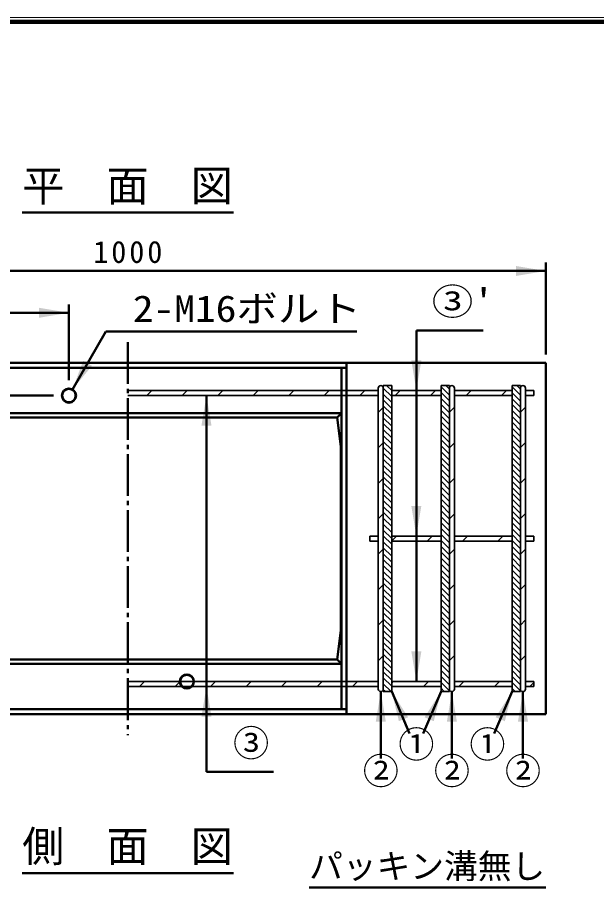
# Model space of a CAD drawing. Units: millimetres, scale not verified. Extents: x 100 to 4105, y 100 to 2870.
# Drawn here: x 2351 to 3043, y 1814 to 2870 of the extents above; entities that cross this region are included whole.
import ezdxf
from ezdxf.enums import TextEntityAlignment as Align

# ---------------------------------------------------------------- set-up
doc = ezdxf.new("R2010")
doc.units = ezdxf.units.MM
doc.header["$LTSCALE"] = 5
doc.linetypes.add('USER1', pattern=[13.4, 10, -1.2, 1, -1.2])
doc.layers.add('V-nasSTD', color=7, linetype='Continuous', lineweight=35)
doc.styles.add('ＭＳ ゴシック', font='')
doc.styles.get('ＭＳ ゴシック').set_extended_font_data('MS Gothic')

msp = doc.modelspace()

# ---------------------------------------------------------------- hatches: boundary and pattern name
at = {"layer": 'V-nasSTD'}
for points in [[(2946.969, 2573.045), (2982.969, 2567.045), (2946.969, 2561.045)], [(2376.469, 2511.045), (2412.469, 2517.045), (2376.469, 2523.045)], [(2833.969, 2460.045), (2827.969, 2424.045), (2821.969, 2460.045)], [(2429.523, 2459.583), (2416.719, 2425.406), (2439.916, 2453.583)], [(2582.961, 2382.045), (2576.961, 2418.045), (2570.961, 2382.045)], [(2833.969, 2286.045), (2827.969, 2250.045), (2821.969, 2286.045)], [(2833.969, 2112.045), (2827.969, 2076.045), (2821.969, 2112.045)], [(2582.961, 2034.045), (2576.961, 2070.045), (2570.961, 2034.045)], [(2791.469, 2028.045), (2785.469, 2064.045), (2779.469, 2028.045)], [(2812.629, 2030.946), (2807.113, 2028.587), (2798.469, 2064.045), (2818.146, 2033.306)], [(2843.31, 2030.946), (2848.826, 2028.587), (2857.469, 2064.045), (2837.793, 2033.306)], [(2876.469, 2028.045), (2870.469, 2064.045), (2864.469, 2028.045)], [(2928.31, 2030.946), (2933.826, 2028.587), (2942.469, 2064.045), (2922.793, 2033.306)], [(2961.469, 2028.045), (2955.469, 2064.045), (2949.469, 2028.045)]]:
    msp.add_hatch(color=256, dxfattribs=at).paths.add_polyline_path(points)

# ---------------------------------------------------------------- linework, layer by layer
at = {"layer": 'V-nasSTD', "lineweight": 100}
msp.add_line((4100, 2865), (105, 2865), dxfattribs=at)
at = {"layer": 'V-nasSTD', "lineweight": 50}
for p, q in [((2356.566, 2637.045), (2609.373, 2637.045)), ((2982.969, 2467.045), (2982.969, 2577.045)), ((1982.969, 2567.045), (2982.969, 2567.045)), ((2412.469, 2527.045), (2412.469, 2436.545)), ((2221.469, 2517.045), (2412.469, 2517.045)), ((2456.719, 2494.688), (2416.719, 2425.406)), ((2456.719, 2494.688), (2756.719, 2494.688)), ((2827.969, 2496.045), (2827.969, 2076.045)), ((2827.969, 2496.045), (2907.969, 2496.045)), ((2744.469, 2457.045), (2221.469, 2457.045)), ((2744.469, 2451.045), (2221.469, 2451.045)), ((2738.469, 2451.045), (2738.469, 2397.045)), ((2744.469, 2457.045), (2982.969, 2457.045)), ((2744.469, 2457.045), (2744.469, 2037.045)), ((2982.969, 2457.045), (2982.969, 2037.045)), ((2393.969, 2418.045), (2303.969, 2418.045)), ((2576.961, 1968.045), (2576.961, 2418.045)), ((2227.469, 2397.045), (2738.469, 2397.045)), ((2733.21, 2391.786), (2738.469, 2397.045)), ((2738.469, 2397.045), (2738.469, 2097.045)), ((2232.728, 2391.786), (2733.21, 2391.786)), ((2737.769, 2357.045), (2733.21, 2391.786)), ((2737.769, 2357.045), (2737.769, 2137.045)), ((2737.769, 2137.045), (2733.21, 2102.304)), ((2232.728, 2102.304), (2733.21, 2102.304)), ((2733.21, 2102.304), (2738.469, 2097.045)), ((2227.469, 2097.045), (2738.469, 2097.045)), ((2738.469, 2043.045), (2738.469, 2097.045)), ((2785.469, 1984.095), (2785.469, 2064.045)), ((2798.469, 2064.045), (2819.906, 2013.938)), ((2857.469, 2064.045), (2836.033, 2013.938)), ((2870.469, 1984.095), (2870.469, 2064.045)), ((2942.469, 2064.045), (2921.033, 2013.938)), ((2955.469, 1984.095), (2955.469, 2064.045)), ((2744.469, 2043.045), (2221.469, 2043.045)), ((2744.469, 2037.045), (2221.469, 2037.045)), ((2744.469, 2037.045), (2982.969, 2037.045)), ((2576.961, 1968.045), (2656.961, 1968.045)), ((2356.566, 1847.045), (2609.373, 1847.045)), ((2699.762, 1829.718), (2982.969, 1829.718))]:
    msp.add_line(p, q, dxfattribs=at)
at = {"layer": 'V-nasSTD', "linetype": 'USER1', "lineweight": 50}
msp.add_line((2482.969, 2482.045), (2482.969, 2012.045), dxfattribs=at)
at = {"layer": 'V-nasSTD'}
for p, q in [((2788.469, 2430.045), (2798.469, 2430.045)), ((2798.469, 2430.045), (2788.469, 2430.045)), ((2788.469, 2430.045), (2788.469, 2427.045)), ((2792.407, 2430.045), (2798.469, 2423.983)), ((2798.469, 2430.045), (2798.469, 2064.045)), ((2798.469, 2424.045), (2798.469, 2430.045)), ((2857.469, 2430.045), (2867.469, 2430.045)), ((2857.469, 2430.045), (2857.469, 2064.045)), ((2857.469, 2424.045), (2857.469, 2430.045)), ((2857.469, 2430.045), (2867.469, 2430.045)), ((2857.469, 2428.622), (2867.469, 2418.622)), ((2863.118, 2430.045), (2867.469, 2425.693)), ((2867.469, 2430.045), (2867.469, 2427.045)), ((2942.469, 2430.045), (2952.469, 2430.045)), ((2942.469, 2430.045), (2942.469, 2064.045)), ((2952.469, 2430.045), (2942.469, 2430.045)), ((2942.469, 2430.045), (2942.469, 2424.045)), ((2942.469, 2428.475), (2952.469, 2418.475)), ((2947.971, 2430.045), (2952.469, 2425.546)), ((2952.469, 2427.045), (2952.469, 2430.045)), ((2782.469, 2424.045), (2482.969, 2424.045)), ((2738.469, 2424.045), (2482.969, 2424.045)), ((2782.469, 2418.045), (2482.969, 2418.045)), ((2482.969, 2418.045), (2738.469, 2418.045)), ((2505.621, 2418.045), (2511.621, 2424.045)), ((2548.048, 2418.045), (2554.048, 2424.045)), ((2590.474, 2418.045), (2596.474, 2424.045)), ((2632.901, 2418.045), (2638.901, 2424.045)), ((2675.327, 2418.045), (2681.327, 2424.045)), ((2717.753, 2418.045), (2723.753, 2424.045)), ((2744.469, 2424.045), (2738.469, 2424.045)), ((2738.469, 2418.045), (2744.469, 2418.045)), ((2744.476, 2424.045), (2744.469, 2424.038)), ((2782.469, 2424.045), (2744.469, 2424.045)), ((2744.469, 2418.045), (2782.469, 2418.045)), ((2760.18, 2418.045), (2766.18, 2424.045)), ((2782.469, 2427.045), (2782.469, 2067.045)), ((2782.469, 2427.045), (2782.469, 2424.045)), ((2782.469, 2418.045), (2782.469, 2250.045)), ((2788.469, 2427.045), (2788.469, 2067.045)), ((2788.469, 2426.911), (2798.469, 2416.911)), ((2788.469, 2419.84), (2798.469, 2409.84)), ((2857.469, 2424.045), (2798.469, 2424.045)), ((2798.469, 2418.045), (2798.469, 2424.045)), ((2798.469, 2424.045), (2798.469, 2418.045)), ((2857.469, 2424.045), (2798.469, 2424.045)), ((2857.469, 2418.045), (2798.469, 2418.045)), ((2798.469, 2250.045), (2798.469, 2418.045)), ((2798.469, 2418.045), (2857.469, 2418.045)), ((2802.606, 2418.045), (2808.606, 2424.045)), ((2845.033, 2418.045), (2851.033, 2424.045)), ((2857.469, 2418.045), (2857.469, 2424.045)), ((2857.469, 2418.045), (2857.469, 2424.045)), ((2857.469, 2421.551), (2867.469, 2411.551)), ((2857.469, 2377.854), (2857.469, 2418.045)), ((2867.469, 2427.045), (2867.469, 2067.045)), ((2873.469, 2427.045), (2873.469, 2067.045)), ((2873.469, 2427.045), (2873.469, 2424.045)), ((2873.469, 2424.045), (2942.469, 2424.045)), ((2873.469, 2424.045), (2942.469, 2424.045)), ((2873.469, 2418.045), (2942.469, 2418.045)), ((2942.469, 2418.045), (2873.469, 2418.045)), ((2873.469, 2418.045), (2873.469, 2250.045)), ((2887.459, 2418.045), (2893.459, 2424.045)), ((2929.885, 2418.045), (2935.885, 2424.045)), ((2942.469, 2424.045), (2942.469, 2418.045)), ((2942.469, 2424.045), (2942.469, 2418.045)), ((2942.469, 2421.404), (2952.469, 2411.404)), ((2942.469, 2418.045), (2942.469, 2250.045)), ((2952.469, 2427.045), (2952.469, 2067.045)), ((2958.469, 2427.045), (2958.469, 2067.045)), ((2958.469, 2427.045), (2958.469, 2424.045)), ((2958.469, 2424.045), (2968.469, 2424.045)), ((2958.469, 2424.045), (2968.469, 2424.045)), ((2958.469, 2418.045), (2968.469, 2418.045)), ((2968.469, 2418.045), (2958.469, 2418.045)), ((2958.469, 2418.045), (2958.469, 2250.045)), ((2968.469, 2424.045), (2968.469, 2418.045)), ((2968.469, 2424.045), (2968.469, 2418.045)), ((2788.469, 2412.769), (2798.469, 2402.769)), ((2857.469, 2414.48), (2867.469, 2404.48)), ((2857.469, 2407.409), (2867.469, 2397.409)), ((2942.469, 2414.333), (2952.469, 2404.333)), ((2942.469, 2407.262), (2952.469, 2397.262)), ((2782.469, 2397.908), (2788.469, 2403.908)), ((2788.469, 2405.698), (2798.469, 2395.698)), ((2788.469, 2398.627), (2798.469, 2388.627)), ((2857.469, 2400.338), (2867.469, 2390.338)), ((2867.469, 2398.055), (2873.469, 2404.055)), ((2942.469, 2400.191), (2952.469, 2390.191)), ((2952.469, 2398.202), (2958.469, 2404.202)), ((2788.469, 2391.556), (2798.469, 2381.556)), ((2857.469, 2393.267), (2867.469, 2383.267)), ((2857.469, 2386.196), (2867.469, 2376.196)), ((2942.469, 2393.12), (2952.469, 2383.12)), ((2942.469, 2386.049), (2952.469, 2376.049)), ((2788.469, 2384.485), (2798.469, 2374.485)), ((2788.469, 2377.414), (2798.469, 2367.414)), ((2857.469, 2379.125), (2867.469, 2369.125)), ((2857.469, 2366.235), (2857.469, 2377.854)), ((2942.469, 2378.977), (2952.469, 2368.977)), ((2788.469, 2370.343), (2798.469, 2360.343)), ((2857.469, 2372.054), (2867.469, 2362.054)), ((2857.469, 2250.045), (2857.469, 2366.235)), ((2857.469, 2364.983), (2867.469, 2354.983)), ((2942.469, 2371.906), (2952.469, 2361.906)), ((2942.469, 2364.835), (2952.469, 2354.835)), ((2782.469, 2355.482), (2788.469, 2361.482)), ((2788.469, 2363.272), (2798.469, 2353.272)), ((2788.469, 2356.201), (2798.469, 2346.201)), ((2857.469, 2357.911), (2867.469, 2347.911)), ((2867.469, 2355.629), (2873.469, 2361.629)), ((2942.469, 2357.764), (2952.469, 2347.764)), ((2952.469, 2355.776), (2958.469, 2361.776)), ((2788.469, 2349.13), (2798.469, 2339.13)), ((2857.469, 2350.84), (2867.469, 2340.84)), ((2857.469, 2343.769), (2867.469, 2333.769)), ((2942.469, 2350.693), (2952.469, 2340.693)), ((2942.469, 2343.622), (2952.469, 2333.622)), ((2788.469, 2342.059), (2798.469, 2332.059)), ((2788.469, 2334.988), (2798.469, 2324.988)), ((2857.469, 2336.698), (2867.469, 2326.698)), ((2942.469, 2336.551), (2952.469, 2326.551)), ((2788.469, 2327.916), (2798.469, 2317.916)), ((2857.469, 2329.627), (2867.469, 2319.627)), ((2857.469, 2322.556), (2867.469, 2312.556)), ((2942.469, 2329.48), (2952.469, 2319.48)), ((2942.469, 2322.409), (2952.469, 2312.409)), ((2782.469, 2313.055), (2788.469, 2319.055)), ((2788.469, 2320.845), (2798.469, 2310.845)), ((2788.469, 2313.774), (2798.469, 2303.774)), ((2857.469, 2315.485), (2867.469, 2305.485)), ((2867.469, 2313.202), (2873.469, 2319.202)), ((2942.469, 2315.338), (2952.469, 2305.338)), ((2952.469, 2313.35), (2958.469, 2319.35)), ((2788.469, 2306.703), (2798.469, 2296.703)), ((2857.469, 2308.414), (2867.469, 2298.414)), ((2857.469, 2301.343), (2867.469, 2291.343)), ((2942.469, 2308.267), (2952.469, 2298.267)), ((2788.469, 2299.632), (2798.469, 2289.632)), ((2788.469, 2292.561), (2798.469, 2282.561)), ((2857.469, 2294.272), (2867.469, 2284.272)), ((2942.469, 2301.196), (2952.469, 2291.196)), ((2942.469, 2294.125), (2952.469, 2284.125)), ((2788.469, 2285.49), (2798.469, 2275.49)), ((2857.469, 2287.201), (2867.469, 2277.201)), ((2942.469, 2287.054), (2952.469, 2277.054)), ((2782.469, 2270.629), (2788.469, 2276.629)), ((2788.469, 2278.419), (2798.469, 2268.419)), ((2788.469, 2271.348), (2798.469, 2261.348)), ((2857.469, 2280.13), (2867.469, 2270.13)), ((2857.469, 2273.059), (2867.469, 2263.059)), ((2867.469, 2270.776), (2873.469, 2276.776)), ((2942.469, 2279.983), (2952.469, 2269.983)), ((2942.469, 2272.911), (2952.469, 2262.911)), ((2952.469, 2270.923), (2958.469, 2276.923)), ((2788.469, 2264.277), (2798.469, 2254.277)), ((2857.469, 2265.988), (2867.469, 2255.988)), ((2942.469, 2265.84), (2952.469, 2255.84)), ((2772.469, 2250.045), (2772.469, 2244.045)), ((2772.469, 2250.045), (2782.469, 2250.045)), ((2782.469, 2250.045), (2772.469, 2250.045)), ((2772.469, 2250.045), (2772.469, 2244.045)), ((2788.469, 2257.206), (2798.469, 2247.206)), ((2788.469, 2250.135), (2798.469, 2240.135)), ((2857.469, 2250.045), (2798.469, 2250.045)), ((2798.469, 2244.045), (2798.469, 2250.045)), ((2798.469, 2244.202), (2804.312, 2250.045)), ((2798.469, 2250.045), (2798.469, 2244.045)), ((2857.469, 2250.045), (2798.469, 2250.045)), ((2840.738, 2244.045), (2846.738, 2250.045)), ((2857.469, 2258.916), (2867.469, 2248.916)), ((2857.469, 2251.845), (2867.469, 2241.845)), ((2857.469, 2244.045), (2857.469, 2250.045)), ((2857.469, 2244.045), (2857.469, 2250.045)), ((2873.469, 2250.045), (2942.469, 2250.045)), ((2873.469, 2250.045), (2942.469, 2250.045)), ((2883.165, 2244.045), (2889.165, 2250.045)), ((2925.591, 2244.045), (2931.591, 2250.045)), ((2942.469, 2258.769), (2952.469, 2248.769)), ((2942.469, 2251.698), (2952.469, 2241.698)), ((2942.469, 2250.045), (2942.469, 2244.045)), ((2942.469, 2250.045), (2942.469, 2244.045)), ((2958.469, 2250.045), (2968.469, 2250.045)), ((2958.469, 2250.045), (2968.469, 2250.045)), ((2968.469, 2250.045), (2968.469, 2244.045)), ((2968.469, 2250.045), (2968.469, 2244.045)), ((2772.469, 2244.045), (2782.469, 2244.045)), ((2772.469, 2244.045), (2782.469, 2244.045)), ((2782.469, 2244.045), (2782.469, 2076.045)), ((2788.469, 2243.064), (2798.469, 2233.064)), ((2857.469, 2244.045), (2798.469, 2244.045)), ((2798.469, 2076.045), (2798.469, 2244.045)), ((2798.469, 2244.045), (2857.469, 2244.045)), ((2857.469, 2244.774), (2867.469, 2234.774)), ((2857.469, 2076.045), (2857.469, 2244.045)), ((2873.469, 2244.045), (2942.469, 2244.045)), ((2942.469, 2244.045), (2873.469, 2244.045)), ((2873.469, 2244.045), (2873.469, 2076.045)), ((2942.469, 2244.627), (2952.469, 2234.627)), ((2942.469, 2244.045), (2942.469, 2076.045)), ((2958.469, 2244.045), (2968.469, 2244.045)), ((2968.469, 2244.045), (2958.469, 2244.045)), ((2958.469, 2244.045), (2958.469, 2076.045)), ((2968.017, 2244.045), (2968.469, 2244.497)), ((2782.469, 2228.202), (2788.469, 2234.202)), ((2788.469, 2235.993), (2798.469, 2225.993)), ((2788.469, 2228.922), (2798.469, 2218.922)), ((2857.469, 2237.703), (2867.469, 2227.703)), ((2857.469, 2230.632), (2867.469, 2220.632)), ((2867.469, 2228.35), (2873.469, 2234.35)), ((2942.469, 2237.556), (2952.469, 2227.556)), ((2942.469, 2230.485), (2952.469, 2220.485)), ((2952.469, 2228.497), (2958.469, 2234.497)), ((2788.469, 2221.85), (2798.469, 2211.85)), ((2857.469, 2223.561), (2867.469, 2213.561)), ((2942.469, 2223.414), (2952.469, 2213.414)), ((2788.469, 2214.779), (2798.469, 2204.779)), ((2788.469, 2207.708), (2798.469, 2197.708)), ((2857.469, 2216.49), (2867.469, 2206.49)), ((2857.469, 2209.419), (2867.469, 2199.419)), ((2942.469, 2216.343), (2952.469, 2206.343)), ((2942.469, 2209.272), (2952.469, 2199.272)), ((2788.469, 2200.637), (2798.469, 2190.637)), ((2857.469, 2202.348), (2867.469, 2192.348)), ((2942.469, 2202.201), (2952.469, 2192.201)), ((2782.469, 2185.776), (2788.469, 2191.776)), ((2788.469, 2193.566), (2798.469, 2183.566)), ((2788.469, 2186.495), (2798.469, 2176.495)), ((2857.469, 2195.277), (2867.469, 2185.277)), ((2857.469, 2188.206), (2867.469, 2178.206)), ((2867.469, 2185.923), (2873.469, 2191.923)), ((2942.469, 2195.13), (2952.469, 2185.13)), ((2942.469, 2188.059), (2952.469, 2178.059)), ((2952.469, 2186.07), (2958.469, 2192.07)), ((2788.469, 2179.424), (2798.469, 2169.424)), ((2857.469, 2181.135), (2867.469, 2171.135)), ((2942.469, 2180.988), (2952.469, 2170.988)), ((2788.469, 2172.353), (2798.469, 2162.353)), ((2788.469, 2165.282), (2798.469, 2155.282)), ((2857.469, 2174.064), (2867.469, 2164.064)), ((2857.469, 2166.993), (2867.469, 2156.993)), ((2942.469, 2173.916), (2952.469, 2163.916)), ((2942.469, 2166.845), (2952.469, 2156.845)), ((2788.469, 2158.211), (2798.469, 2148.211)), ((2857.469, 2159.922), (2867.469, 2149.922)), ((2942.469, 2159.774), (2952.469, 2149.774)), ((2782.469, 2143.35), (2788.469, 2149.35)), ((2788.469, 2151.14), (2798.469, 2141.14)), ((2788.469, 2144.069), (2798.469, 2134.069)), ((2857.469, 2152.85), (2867.469, 2142.85)), ((2857.469, 2145.779), (2867.469, 2135.779)), ((2867.469, 2143.497), (2873.469, 2149.497)), ((2942.469, 2152.703), (2952.469, 2142.703)), ((2942.469, 2145.632), (2952.469, 2135.632)), ((2952.469, 2143.644), (2958.469, 2149.644)), ((2788.469, 2136.998), (2798.469, 2126.998)), ((2857.469, 2138.708), (2867.469, 2128.708)), ((2942.469, 2138.561), (2952.469, 2128.561)), ((2788.469, 2129.927), (2798.469, 2119.927)), ((2788.469, 2122.856), (2798.469, 2112.856)), ((2857.469, 2131.637), (2867.469, 2121.637)), ((2857.469, 2124.566), (2867.469, 2114.566)), ((2942.469, 2131.49), (2952.469, 2121.49)), ((2942.469, 2124.419), (2952.469, 2114.419)), ((2788.469, 2115.784), (2798.469, 2105.784)), ((2857.469, 2117.495), (2867.469, 2107.495)), ((2942.469, 2117.348), (2952.469, 2107.348)), ((2782.469, 2100.923), (2788.469, 2106.923)), ((2788.469, 2108.713), (2798.469, 2098.713)), ((2788.469, 2101.642), (2798.469, 2091.642)), ((2857.469, 2110.424), (2867.469, 2100.424)), ((2857.469, 2103.353), (2867.469, 2093.353)), ((2867.469, 2101.07), (2873.469, 2107.07)), ((2942.469, 2110.277), (2952.469, 2100.277)), ((2942.469, 2103.206), (2952.469, 2093.206)), ((2952.469, 2101.217), (2958.469, 2107.217)), ((2788.469, 2094.571), (2798.469, 2084.571)), ((2857.469, 2096.282), (2867.469, 2086.282)), ((2942.469, 2096.135), (2952.469, 2086.135)), ((2788.469, 2087.5), (2798.469, 2077.5)), ((2788.469, 2080.429), (2798.469, 2070.429)), ((2857.469, 2089.211), (2867.469, 2079.211)), ((2857.469, 2082.14), (2867.469, 2072.14)), ((2942.469, 2089.064), (2952.469, 2079.064)), ((2942.469, 2081.993), (2952.469, 2071.993)), ((2782.469, 2076.045), (2482.969, 2076.045)), ((2738.469, 2076.045), (2482.969, 2076.045)), ((2782.469, 2070.045), (2482.969, 2070.045)), ((2482.969, 2070.045), (2738.469, 2070.045)), ((2497.033, 2070.045), (2503.033, 2076.045)), ((2539.459, 2070.045), (2545.459, 2076.045)), ((2581.885, 2070.045), (2587.885, 2076.045)), ((2624.312, 2070.045), (2630.312, 2076.045)), ((2666.738, 2070.045), (2672.738, 2076.045)), ((2709.165, 2070.045), (2715.165, 2076.045)), ((2744.469, 2076.045), (2738.469, 2076.045)), ((2738.469, 2070.045), (2744.469, 2070.045)), ((2782.469, 2076.045), (2744.469, 2076.045)), ((2744.469, 2070.045), (2782.469, 2070.045)), ((2751.591, 2070.045), (2757.591, 2076.045)), ((2782.469, 2070.045), (2782.469, 2067.045)), ((2788.469, 2073.358), (2797.783, 2064.045)), ((2857.469, 2076.045), (2798.469, 2076.045)), ((2798.469, 2070.045), (2798.469, 2076.045)), ((2798.469, 2074.497), (2800.017, 2076.045)), ((2857.469, 2076.045), (2798.469, 2076.045)), ((2798.469, 2076.045), (2798.469, 2070.045)), ((2857.469, 2070.045), (2798.469, 2070.045)), ((2798.469, 2064.045), (2798.469, 2070.045)), ((2798.469, 2070.045), (2857.469, 2070.045)), ((2836.444, 2070.045), (2842.444, 2076.045)), ((2857.166, 2070.045), (2857.469, 2070.348)), ((2857.469, 2070.045), (2857.469, 2076.045)), ((2857.469, 2070.045), (2857.469, 2076.045)), ((2857.469, 2075.069), (2867.469, 2065.069)), ((2857.469, 2064.045), (2857.469, 2070.045)), ((2873.469, 2076.045), (2942.469, 2076.045)), ((2873.469, 2076.045), (2942.469, 2076.045)), ((2873.469, 2070.045), (2942.469, 2070.045)), ((2942.469, 2070.045), (2873.469, 2070.045)), ((2873.469, 2070.045), (2873.469, 2067.045)), ((2878.87, 2070.045), (2884.87, 2076.045)), ((2921.297, 2070.045), (2927.297, 2076.045)), ((2942.019, 2070.045), (2942.469, 2070.495)), ((2942.469, 2076.045), (2942.469, 2070.045)), ((2942.469, 2076.045), (2942.469, 2070.045)), ((2942.469, 2074.922), (2952.469, 2064.922)), ((2942.469, 2070.045), (2942.469, 2064.045)), ((2958.469, 2076.045), (2968.469, 2076.045)), ((2958.469, 2076.045), (2968.469, 2076.045)), ((2958.469, 2070.045), (2968.469, 2070.045)), ((2968.469, 2070.045), (2958.469, 2070.045)), ((2958.469, 2070.045), (2958.469, 2067.045)), ((2963.723, 2070.045), (2968.469, 2074.791)), ((2968.469, 2076.045), (2968.469, 2070.045)), ((2968.469, 2076.045), (2968.469, 2070.045)), ((2788.469, 2067.045), (2788.469, 2064.045)), ((2788.469, 2066.287), (2790.712, 2064.045)), ((2788.469, 2064.045), (2798.469, 2064.045)), ((2788.469, 2064.045), (2798.469, 2064.045)), ((2857.469, 2067.998), (2861.422, 2064.045)), ((2857.469, 2064.045), (2867.469, 2064.045)), ((2867.469, 2064.045), (2857.469, 2064.045)), ((2867.469, 2067.045), (2867.469, 2064.045)), ((2942.469, 2067.85), (2946.275, 2064.045)), ((2942.469, 2064.045), (2952.469, 2064.045)), ((2942.469, 2064.045), (2952.469, 2064.045)), ((2952.469, 2064.045), (2952.469, 2067.045))]:
    msp.add_line(p, q, dxfattribs=at)
at = {"layer": 'V-nasSTD', "lineweight": 13}
msp.add_lwpolyline([(100, 100), (100, 2870), (4105, 2870), (4105, 100)], close=True, dxfattribs=at)
at = {"layer": 'V-nasSTD', "lineweight": 50}
for centre, radius in [((2412.469, 2418.045), 8.5), ((2412.469, 2418.045), 8), ((2553.469, 2076.045), 8.5), ((2553.469, 2076.045), 8)]:
    msp.add_circle(centre, radius, dxfattribs=at)
at = {"layer": 'V-nasSTD'}
for centre, start, end in [((2785.469, 2427.045), 0, 180), ((2785.469, 2427.045), 0, 180), ((2870.469, 2427.045), 0, 180), ((2870.469, 2427.045), 0, 180), ((2955.469, 2427.045), 0, 180), ((2955.469, 2427.045), 0, 180), ((2785.469, 2067.045), 180, 0), ((2785.469, 2067.045), 180, 0), ((2870.469, 2067.045), 180, 0), ((2870.469, 2067.045), 180, 0), ((2955.469, 2067.045), 180, 0), ((2955.469, 2067.045), 180, 0)]:
    msp.add_arc(centre, 3, start, end, dxfattribs=at)

# ---------------------------------------------------------------- texts
at = {"layer": 'V-nasSTD', "style": 'ＭＳ ゴシック'}
for s, height, p in [('平\u3000面\u3000図', 36.95, (2356.566, 2687.445)), ('③', 31.67, (2608.761, 2018.245)), ('①', 31.67, (2806.369, 2016.689)), ('①', 31.67, (2891.369, 2016.689)), ('②', 31.67, (2763.906, 1984.945)), ('②', 31.67, (2848.906, 1984.945)), ('②', 31.67, (2933.906, 1984.945)), ('側\u3000面\u3000図', 36.95, (2356.566, 1897.445)), ('パッキン溝無し', 29.56, (2699.762, 1870.038))]:
    msp.add_text(s, height=height, dxfattribs=at).set_placement(p, align=Align.TOP_LEFT)
at = {"layer": 'V-nasSTD', "style": 'ＭＳ ゴシック', "width": 1.15}
for s, p in [("③'", (2846.369, 2546.245)), ('2-M16ボルト', (2488.879, 2537.888))]:
    msp.add_text(s, height=31.67, dxfattribs=at).set_placement(p, align=Align.TOP_LEFT)
at = {"layer": 'V-nasSTD', "insert": (2441.569, 2603.045), "char_height": 26.39, "attachment_point": 1, "style": 'ＭＳ ゴシック'}
msp.add_mtext('\\T1.2;1000', dxfattribs=at)

doc.saveas('drawing.dxf')
